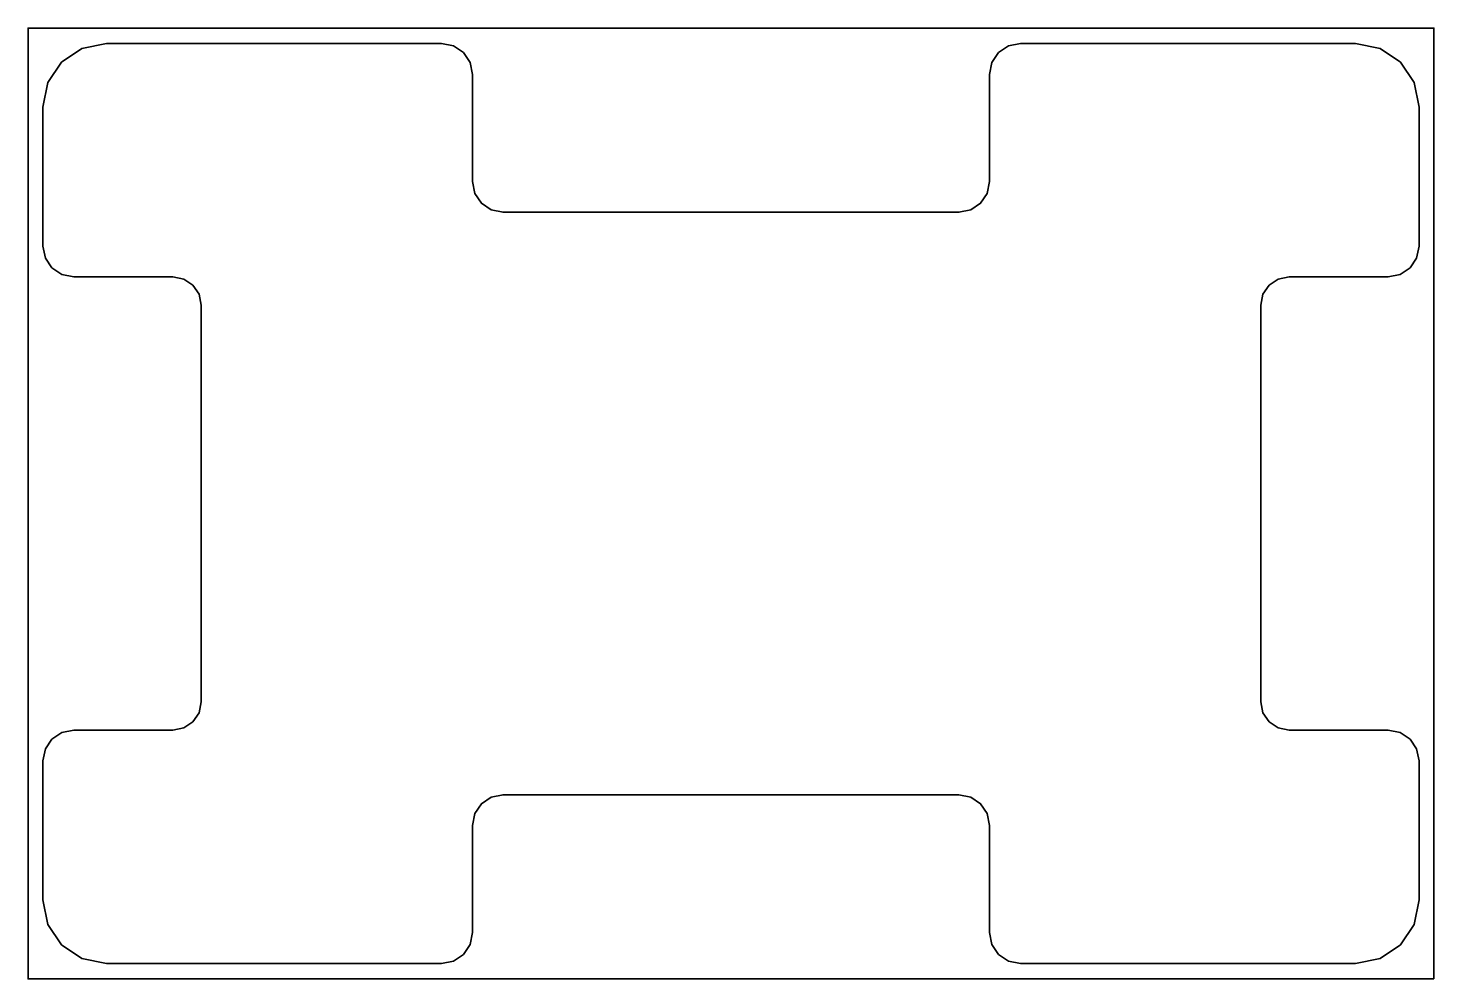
# Model space of a CAD drawing. Header units: millimetres. Extents: x 266 to 734, y 342 to 658.
import ezdxf

# ---------------------------------------------------------------- set-up
doc = ezdxf.new("R2010")
doc.units = ezdxf.units.MM
doc.header["$MEASUREMENT"] = 0
doc.layers.get('0').update_dxf_attribs({"lineweight": 0})
doc.layers.add('Safety', color=7, linetype='Continuous', lineweight=0)

msp = doc.modelspace()

# ---------------------------------------------------------------- linework, layer by layer
at = {"color": 18, "lineweight": 35, "true_color": 0x000000}
msp.add_lwpolyline([(575.83, 403.1), (579.81, 402.3), (583.06, 400.11), (585.25, 396.85), (586.06, 392.87), (586.06, 383.98), (586.06, 375.08), (586.06, 366.18), (586.06, 357.28), (586.86, 353.28), (589.07, 350.01), (592.34, 347.81), (596.34, 347), (624.21, 347), (652.09, 347), (679.96, 347), (707.83, 347), (716.07, 348.66), (722.8, 353.2), (727.34, 359.93), (729, 368.17), (729, 379.72), (729, 391.26), (729, 402.81), (729, 414.36), (728.19, 418.36), (725.99, 421.63), (722.72, 423.84), (718.72, 424.65), (710.47, 424.65), (702.22, 424.65), (693.97, 424.65), (685.72, 424.65), (682.06, 425.38), (679.07, 427.4), (677.06, 430.39), (676.32, 434.05), (676.32, 467.02), (676.32, 500), (676.32, 532.98), (676.32, 565.95), (677.06, 569.61), (679.07, 572.6), (682.06, 574.62), (685.72, 575.35), (693.97, 575.35), (702.22, 575.35), (710.47, 575.35), (718.72, 575.35), (722.72, 576.16), (725.99, 578.37), (728.19, 581.64), (729, 585.64), (729, 597.19), (729, 608.74), (729, 620.28), (729, 631.83), (727.34, 640.07), (722.8, 646.8), (716.07, 651.34), (707.83, 653), (679.96, 653), (652.09, 653), (624.21, 653), (596.34, 653), (592.34, 652.19), (589.07, 649.99), (586.86, 646.72), (586.06, 642.72), (586.06, 633.82), (586.06, 624.92), (586.06, 616.02), (586.06, 607.13), (585.25, 603.15), (583.06, 599.89), (579.81, 597.7), (575.83, 596.9), (537.91, 596.9), (500, 596.9), (462.09, 596.9), (424.17, 596.9), (420.19, 597.7), (416.94, 599.89), (414.75, 603.15), (413.94, 607.13), (413.94, 616.02), (413.94, 624.92), (413.94, 633.82), (413.94, 642.72), (413.14, 646.72), (410.93, 649.99), (407.66, 652.19), (403.66, 653), (375.79, 653), (347.91, 653), (320.04, 653), (292.17, 653), (283.93, 651.34), (277.2, 646.8), (272.66, 640.07), (271, 631.83), (271, 620.28), (271, 608.74), (271, 597.19), (271, 585.64), (271.81, 581.64), (274.01, 578.37), (277.28, 576.16), (281.28, 575.35), (289.53, 575.35), (297.78, 575.35), (306.03, 575.35), (314.28, 575.35), (317.94, 574.62), (320.93, 572.6), (322.94, 569.61), (323.68, 565.95), (323.68, 532.98), (323.68, 500), (323.68, 467.02), (323.68, 434.05), (322.94, 430.39), (320.93, 427.4), (317.94, 425.38), (314.28, 424.65), (306.03, 424.65), (297.78, 424.65), (289.53, 424.65), (281.28, 424.65), (277.28, 423.84), (274.01, 421.63), (271.81, 418.36), (271, 414.36), (271, 402.81), (271, 391.26), (271, 379.72), (271, 368.17), (272.66, 359.93), (277.2, 353.2), (283.93, 348.66), (292.17, 347), (320.04, 347), (347.91, 347), (375.79, 347), (403.66, 347), (407.66, 347.81), (410.93, 350.01), (413.14, 353.28), (413.94, 357.28), (413.94, 366.18), (413.94, 375.08), (413.94, 383.98), (413.94, 392.87), (414.75, 396.85), (416.94, 400.11), (420.19, 402.3), (424.17, 403.1), (462.09, 403.1), (500, 403.1), (537.91, 403.1)], close=True, dxfattribs=at)
at = {"layer": 'Safety', "color": 18, "lineweight": 35, "true_color": 0x000000}
msp.add_lwpolyline([(733.94, 341.89), (266.06, 341.89), (266.06, 658.11), (733.94, 658.11)], close=True, dxfattribs=at)

doc.saveas('drawing.dxf')
